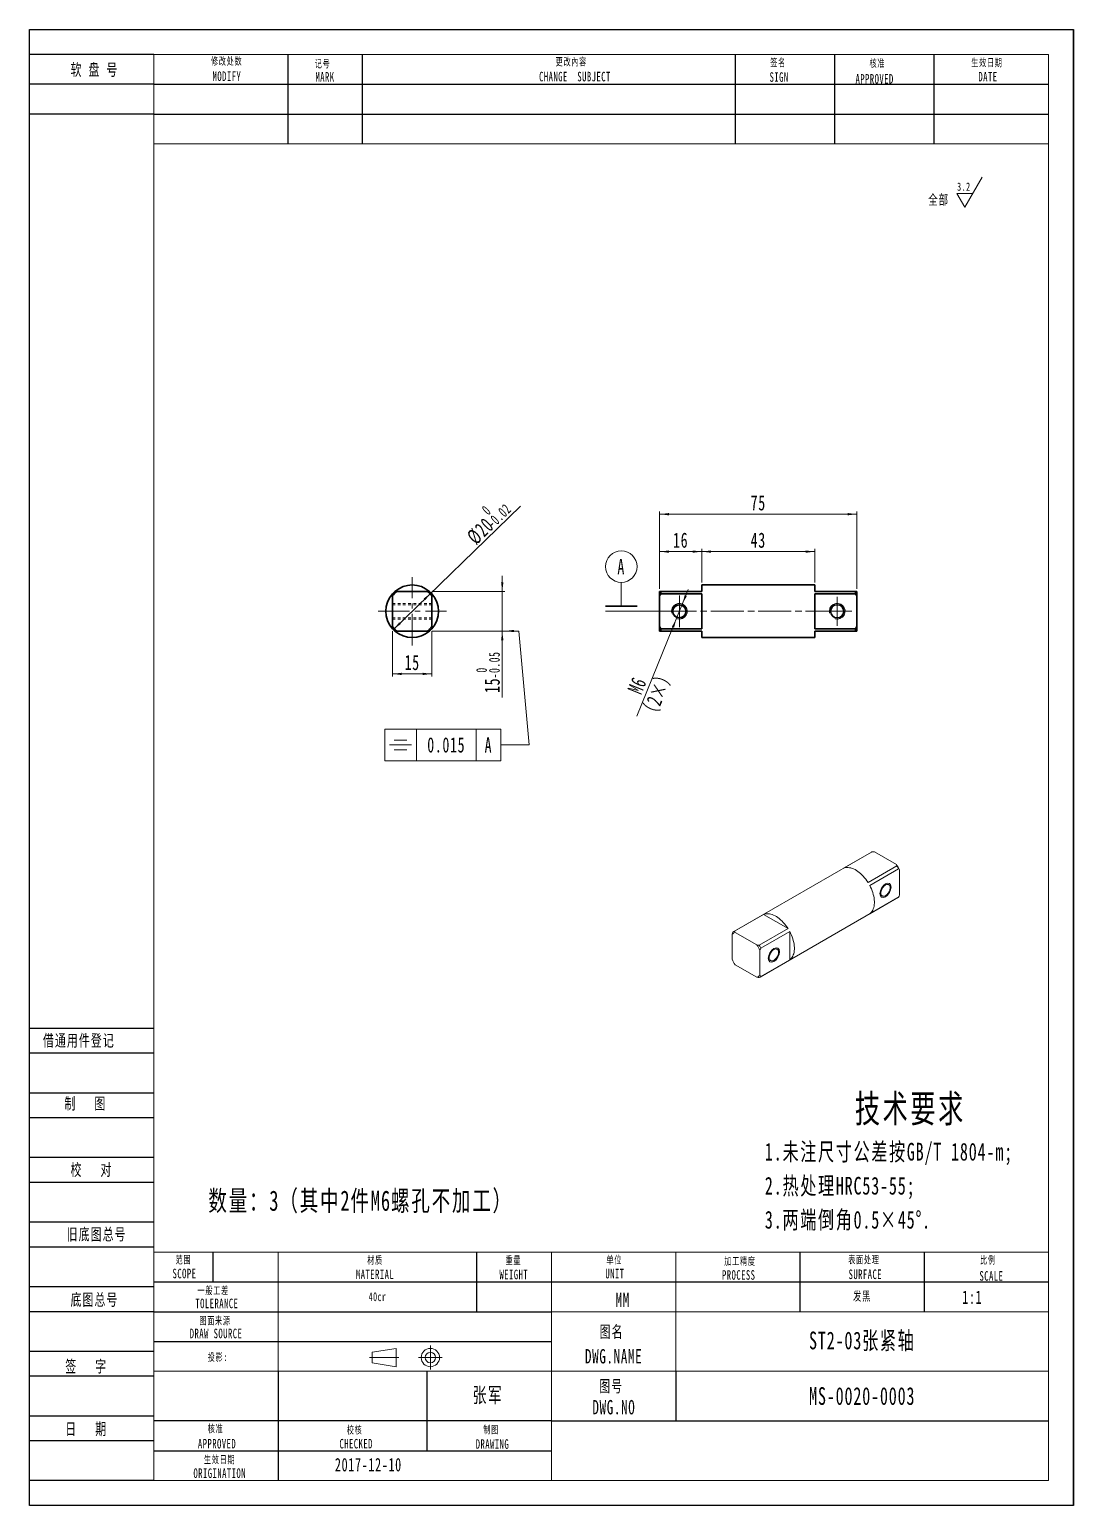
# Model space of a CAD drawing. Header units: millimetres. Extents: x 440 to 2654, y -10 to 563.
# Drawn here: x 440 to 836, y 0 to 561 of the extents above; entities that cross this region are included whole.
import ezdxf

# ---------------------------------------------------------------- set-up
doc = ezdxf.new("R2010")
doc.units = ezdxf.units.MM
doc.set_wipeout_variables(frame=1)
for name, pattern in [('AD_LTYPE3 0 mm', [16, 11, -1, 1, -1, 1, -1]), ('AD_LTYPE6 0 mm', [12, 1, -1, 1, -1, 1, -1, 1, -1, 1, -1, 1, -1]), ('点画线', [18, 12, -2, 2, -2]), ('虚线', [2, 1, -1])]:
    doc.linetypes.add(name, pattern=pattern)
doc.layers.get('0').update_dxf_attribs({"lineweight": 35})
for name, color, linetype, lineweight in [('ACAD0', 7, 'Continuous', 0), ('ACADA-定位3-标高', 171, 'Continuous', 0), ('ACADA-构件3-柱砼', 9, 'Continuous', 0), ('ACADA-构件8-屋面', 7, 'Continuous', 0), ('EB0', 7, 'Continuous', 35), ('中心线层', 1, '点画线', 18), ('尺寸线层', 3, 'Continuous', 18), ('虚线层', 6, '虚线', 18)]:
    doc.layers.add(name, color=color, linetype=linetype, lineweight=lineweight)
doc.styles.add('标准', font='', dxfattribs={"width": 0.667})
doc.styles.get('标准').set_extended_font_data('宋体')
doc.dimstyles.new('标准', dxfattribs={"dimtxt": 5.779688, "dimasz": 3.5, "dimexe": 1, "dimexo": 1, "dimgap": 1.209086, "dimtad": 1, "dimdsep": 46, "dimtxsty": '标准', "dimblk": '_CAXARROW', "dimcen": 0, "dimdle": 7, "dimazin": 2, "dimtfac": 0.707107, "dimtdec": 3, "dimtmove": 0, "dimatfit": 3, "dimfxl": 0, "dimfrac": 2, "dimtolj": 1, "dimarcsym": 0})

# ---------------------------------------------------------------- blocks, each defined once
blk = doc.blocks.new('*X3')
at = {"layer": '尺寸线层', "linetype": 'Continuous', "lineweight": 18}
for p, q in [((6.49, -1.41), (13.14, 10.09)), ((3.48, 3.82), (9.51, 3.82)), ((6.49, -1.41), (3.48, 3.82))]:
    blk.add_line(p, q, dxfattribs=at)
at = {"layer": '尺寸线层', "linetype": 'Continuous', "lineweight": 18, "line_spacing_factor": 1.15057, "style": '标准'}
for s, insert, char_height, width, attachment_point in [('\\T1.1;3.2', (8.68, 6.41), 3.116, 6.8178, 6), ('\\T1.1;全部', (-3.47, 1.27), 3.853, 17.1639, 5)]:
    blk.add_mtext(s, dxfattribs=dict(at, insert=insert, char_height=char_height, width=width, attachment_point=attachment_point))
blk = doc.blocks.new('*X8')
at = {"layer": 'EB0', "linetype": 'Continuous', "lineweight": 18}
for points in [[(687.71, 342.78), (688.62, 346.19), (689.43, 345.86)], [(685.46, 337.22), (683.74, 334.14), (684.55, 333.81)]]:
    blk.add_hatch(color=0, dxfattribs=at).paths.add_polyline_path(points, flags=0)
at = {"layer": 'EB0', "color": 0, "linetype": 'Continuous', "lineweight": 18}
blk.add_line((670.46, 300.2), (689.96, 348.34), dxfattribs=at)
at = {"layer": 'EB0', "color": 0, "linetype": 'Continuous', "lineweight": 18, "char_height": 5.78, "attachment_point": 5, "rotation": 67.9536, "line_spacing_factor": 1.15057, "style": '标准'}
for s, insert, width in [('\\T1.1;M6', (670.52, 311.82), 29.2367), ('\\T1.1;（2×）', (678.51, 308.58), 49.7411)]:
    blk.add_mtext(s, dxfattribs=dict(at, insert=insert, width=width))
blk = doc.blocks.new('_CAXARROW')
blk.add_hatch(color=0).paths.add_polyline_path([(0, 0), (-1, 0.125), (-1, -0.125)], flags=0)
blk = doc.blocks.new('*X10')
at = {"color": 0, "char_height": 5.7797, "attachment_point": 1, "rotation": 44.2395, "line_spacing_factor": 1.15057, "style": '标准'}
for s, insert, width in [('\\T1.1;{\\H0.707107x;0}', (611.05, 379.26), 20.9352), ('\\T1.1;{\\H0.707107x;-0.02}', (612.89, 374.23), 20.9352), ('\\T1.1;%%C20', (605.26, 369.17), 39.8415)]:
    blk.add_mtext(s, dxfattribs=dict(at, insert=insert, width=width))
blk = doc.blocks.new('*X9')
at = {"layer": '尺寸线层', "linetype": 'Continuous', "lineweight": 18}
for points in [[(592.18, 347.02), (589.97, 344.27), (589.36, 344.89)], [(577.85, 333.07), (580.66, 335.2), (580.05, 335.82)]]:
    blk.add_hatch(color=0, dxfattribs=at).paths.add_polyline_path(points, flags=0)
at = {"layer": '尺寸线层', "color": 0, "linetype": 'Continuous', "lineweight": 18}
blk.add_line((626.12, 380.07), (577.85, 333.07), dxfattribs=at)
blk.add_blockref('*X10', (0, 0), dxfattribs=at)
blk = doc.blocks.new('*X11')
at = {"layer": '尺寸线层', "linetype": 'Continuous', "lineweight": 18}
for points in [[(577.51, 316.23), (581.01, 316.67), (581.01, 315.8)], [(592.51, 316.23), (589.01, 316.67), (589.01, 315.8)]]:
    blk.add_hatch(color=0, dxfattribs=at).paths.add_polyline_path(points, flags=0)
at = {"layer": '尺寸线层', "color": 0, "linetype": 'Continuous', "lineweight": 18}
for p, q in [((577.51, 332.43), (577.51, 315.23)), ((592.51, 332.43), (592.51, 315.23)), ((577.51, 316.23), (592.51, 316.23))]:
    blk.add_line(p, q, dxfattribs=at)
at = {"layer": '尺寸线层', "color": 0, "linetype": 'Continuous', "lineweight": 18, "insert": (585.01, 320.54), "char_height": 5.78, "width": 8.1213, "attachment_point": 5, "line_spacing_factor": 1.15057, "style": '标准'}
blk.add_mtext('\\T1.1;15', dxfattribs=at)
blk = doc.blocks.new('*X13')
at = {"color": 0, "attachment_point": 1, "rotation": 90, "line_spacing_factor": 1.15057, "style": '标准'}
for s, insert, char_height, width in [('\\T1.1;{\\H0.707107x;-0.05}', (614.2, 314.52), 5.7797, 20.9352), ('\\T1.1;{\\H0.707107x;0}', (609.32, 316.71), 5.7797, 20.9352), ('\\T1.1;15', (612.5, 308.99), 5.78, 32.911)]:
    blk.add_mtext(s, dxfattribs=dict(at, insert=insert, char_height=char_height, width=width))
blk = doc.blocks.new('*X12')
at = {"layer": '尺寸线层', "linetype": 'Continuous', "lineweight": 18}
for points in [[(619.25, 347.54), (619.68, 351.04), (618.81, 351.04)], [(619.25, 332.54), (619.68, 329.04), (618.81, 329.04)]]:
    blk.add_hatch(color=0, dxfattribs=at).paths.add_polyline_path(points, flags=0)
at = {"layer": '尺寸线层', "color": 0, "linetype": 'Continuous', "lineweight": 18}
for p, q in [((619.25, 353.54), (619.25, 307.27)), ((592.63, 347.54), (620.25, 347.54)), ((592.63, 332.54), (620.25, 332.54))]:
    blk.add_line(p, q, dxfattribs=at)
blk.add_blockref('*X13', (0, 0), dxfattribs=at)
blk = doc.blocks.new('*X14')
at = {"layer": '尺寸线层', "linetype": 'Continuous', "lineweight": 18}
for points in [[(679.08, 376.96), (682.58, 377.4), (682.58, 376.53)], [(754.08, 376.96), (750.58, 377.4), (750.58, 376.53)]]:
    blk.add_hatch(color=0, dxfattribs=at).paths.add_polyline_path(points, flags=0)
at = {"layer": '尺寸线层', "color": 0, "linetype": 'Continuous', "lineweight": 18}
for p, q in [((679.08, 348.54), (679.08, 377.96)), ((679.08, 376.96), (754.08, 376.96)), ((754.08, 348.54), (754.08, 377.96))]:
    blk.add_line(p, q, dxfattribs=at)
at = {"layer": '尺寸线层', "color": 0, "linetype": 'Continuous', "lineweight": 18, "insert": (716.58, 381.27), "char_height": 5.78, "width": 8.1213, "attachment_point": 5, "line_spacing_factor": 1.15057, "style": '标准'}
blk.add_mtext('\\T1.1;75', dxfattribs=at)
blk = doc.blocks.new('*X15')
at = {"layer": '尺寸线层', "linetype": 'Continuous', "lineweight": 18}
for points in [[(695.08, 362.74), (698.58, 363.17), (698.58, 362.3)], [(738.08, 362.74), (734.58, 363.17), (734.58, 362.3)]]:
    blk.add_hatch(color=0, dxfattribs=at).paths.add_polyline_path(points, flags=0)
at = {"layer": '尺寸线层', "color": 0, "linetype": 'Continuous', "lineweight": 18}
for p, q in [((695.08, 351.04), (695.08, 363.74)), ((695.08, 362.74), (738.08, 362.74)), ((738.08, 351.04), (738.08, 363.74))]:
    blk.add_line(p, q, dxfattribs=at)
at = {"layer": '尺寸线层', "color": 0, "linetype": 'Continuous', "lineweight": 18, "insert": (716.58, 367.05), "char_height": 5.78, "width": 8.1213, "attachment_point": 5, "line_spacing_factor": 1.15057, "style": '标准'}
blk.add_mtext('\\T1.1;43', dxfattribs=at)
blk = doc.blocks.new('*X16')
at = {"layer": '尺寸线层', "linetype": 'Continuous', "lineweight": 18}
for points in [[(679.08, 362.74), (682.58, 363.17), (682.58, 362.3)], [(695.08, 362.74), (691.58, 363.17), (691.58, 362.3)]]:
    blk.add_hatch(color=0, dxfattribs=at).paths.add_polyline_path(points, flags=0)
at = {"layer": '尺寸线层', "color": 0, "linetype": 'Continuous', "lineweight": 18}
for p, q in [((679.08, 348.54), (679.08, 363.74)), ((679.08, 362.74), (695.08, 362.74)), ((695.08, 351.04), (695.08, 363.74))]:
    blk.add_line(p, q, dxfattribs=at)
at = {"layer": '尺寸线层', "color": 0, "linetype": 'Continuous', "lineweight": 18, "insert": (687.08, 367.05), "char_height": 5.78, "width": 8.1856, "attachment_point": 5, "line_spacing_factor": 1.15057, "style": '标准'}
blk.add_mtext('\\T1.1;16', dxfattribs=at)
blk = doc.blocks.new('*X48')
at = {"layer": '尺寸线层', "color": 0, "linetype": 'Continuous', "lineweight": 18}
for p, q in [((0, 2), (0, 11)), ((16.61, 0), (-6, 0))]:
    blk.add_line(p, q, dxfattribs=at)
at = {"layer": '尺寸线层', "color": 0, "linetype": 'Continuous', "lineweight": 35}
blk.add_line((-6, 2), (6, 2), dxfattribs=at)
at = {"layer": '尺寸线层', "color": 0, "linetype": 'Continuous', "lineweight": 18}
blk.add_circle((0, 17), 6, dxfattribs=at)
at = {"layer": '尺寸线层', "color": 0, "linetype": 'Continuous', "lineweight": 18, "insert": (0, 17), "char_height": 5.78, "width": 3.9514, "attachment_point": 5, "line_spacing_factor": 1.15057, "style": '标准'}
blk.add_mtext('\\T1.1;A', dxfattribs=at)
blk = doc.blocks.new('*X49')
at = {"layer": '尺寸线层', "linetype": 'Continuous', "lineweight": 18}
blk.add_hatch(color=0, dxfattribs=at).paths.add_polyline_path([(0, 0), (3.5, 0.44), (3.5, -0.44)], flags=0)
at = {"layer": '尺寸线层', "color": 0, "linetype": 'Continuous', "lineweight": 18}
for p, q in [((0, 0), (5.33, 0)), ((5.33, 0), (9.28, -43.35)), ((-45.64, -37.35), (-33.64, -37.35)), ((-45.64, -37.35), (-45.64, -49.35)), ((-33.64, -49.35), (-33.64, -37.35)), ((-33.64, -37.35), (-1.59, -37.35)), ((-10.94, -49.35), (-10.94, -37.35)), ((-1.59, -49.35), (-1.59, -37.35)), ((-43.84, -43.35), (-35.44, -43.35)), ((-42.04, -41.55), (-37.24, -41.55)), ((9.28, -43.35), (-1.59, -43.35)), ((-33.64, -49.35), (-45.64, -49.35)), ((-42.04, -45.15), (-37.24, -45.15)), ((-33.64, -49.35), (-1.59, -49.35))]:
    blk.add_line(p, q, dxfattribs=at)
at = {"layer": '尺寸线层', "color": 0, "linetype": 'Continuous', "lineweight": 18, "attachment_point": 5, "line_spacing_factor": 1.15057, "style": '标准'}
for s, insert, char_height, width in [('\\T1.1;0.015', (-22.29, -43.35), 5.7797, 21.6911), ('\\T1.1;A', (-6.26, -43.35), 5.78, 3.9514)]:
    blk.add_mtext(s, dxfattribs=dict(at, insert=insert, char_height=char_height, width=width))

msp = doc.modelspace()

# ---------------------------------------------------------------- linework, layer by layer
at = {"layer": 'ACAD0', "linetype": 'Continuous', "lineweight": 0}
for p, q in [((486.783, 9.449), (486.783, 551.825)), ((486.783, 551.825), (826.949, 551.825)), ((826.949, 551.825), (826.949, 9.449)), ((486.783, 517.809), (826.949, 517.809)), ((486.783, 96.38), (826.949, 96.38)), ((534.028, 51.025), (534.028, 96.38)), ((637.968, 9.449), (637.968, 96.38)), ((685.213, 51.025), (685.213, 96.38)), ((637.968, 73.703), (826.949, 73.703)), ((486.783, 51.025), (826.949, 51.025)), ((486.783, 9.449), (826.949, 9.449))]:
    msp.add_line(p, q, dxfattribs=at)
at = {"layer": 'ACAD0', "color": 7, "linetype": 'Continuous', "lineweight": 15}
for p, q in [((695.082, 350.044), (695.082, 347.544)), ((759.591, 248.466), (707.265, 218.259)), ((748.953, 242.302), (759.913, 248.63)), ((760.821, 248.514), (769.067, 243.753)), ((758.307, 236.902), (769.268, 243.229)), ((758.934, 235.818), (769.894, 242.145)), ((770.247, 241.709), (770.247, 232.187)), ((717.264, 200.938), (769.59, 231.145)), ((758.934, 225.016), (769.894, 231.343)), ((718.548, 224.75), (707.588, 218.422)), ((718.548, 224.75), (727.902, 219.35)), ((727.902, 219.35), (716.942, 213.022)), ((706.608, 207.695), (706.608, 217.217)), ((707.788, 217.899), (716.034, 213.138)), ((728.528, 218.265), (717.568, 211.938)), ((728.528, 218.265), (728.528, 207.463)), ((717.214, 211.094), (717.214, 201.572)), ((716.034, 200.89), (707.788, 205.65)), ((728.528, 207.463), (717.568, 201.136))]:
    msp.add_line(p, q, dxfattribs=at)
at = {"layer": 'ACAD0', "color": 7, "linetype": 'AD_LTYPE6 0 mm', "lineweight": 0}
for p, q in [((577.512, 342.996), (577.512, 336.996)), ((577.512, 342.891), (577.512, 336.891))]:
    msp.add_line(p, q, dxfattribs=at)
at = {"layer": 'ACAD0', "color": 7, "linetype": 'Continuous', "lineweight": 15}
for points in [[(758.307, 236.902), (757.891, 237.536), (757.45, 238.145), (756.986, 238.728), (756.504, 239.281), (756.004, 239.8), (755.491, 240.282), (754.967, 240.725), (754.436, 241.126), (753.899, 241.483), (753.362, 241.793), (752.825, 242.055), (752.294, 242.268), (751.77, 242.43), (751.257, 242.54), (750.757, 242.598), (750.275, 242.603), (749.811, 242.555), (749.37, 242.455), (748.953, 242.302)], [(758.934, 225.016), (759.274, 225.301), (759.581, 225.633), (759.854, 226.01), (760.091, 226.431), (760.291, 226.892), (760.452, 227.391), (760.574, 227.926), (760.655, 228.493), (760.696, 229.089), (760.696, 229.71), (760.655, 230.353), (760.574, 231.014), (760.452, 231.689), (760.291, 232.374), (760.091, 233.066), (759.854, 233.761), (759.581, 234.453), (759.274, 235.14), (758.934, 235.818)], [(766.712, 234.95), (766.692, 235.243), (766.633, 235.506), (766.537, 235.734), (766.405, 235.922), (766.24, 236.066), (766.046, 236.162), (765.828, 236.207), (765.59, 236.202), (765.337, 236.147), (765.076, 236.041), (764.812, 235.889), (764.551, 235.692), (764.298, 235.457), (764.06, 235.187), (763.842, 234.889), (763.648, 234.57), (763.484, 234.236), (763.351, 233.896), (763.255, 233.556), (763.196, 233.224), (763.176, 232.909), (763.196, 232.616), (763.255, 232.352), (763.351, 232.124), (763.484, 231.936), (763.648, 231.793), (763.842, 231.697), (764.06, 231.651), (764.298, 231.656), (764.551, 231.712), (764.812, 231.817), (765.076, 231.97), (765.337, 232.166), (765.59, 232.402), (765.828, 232.672), (766.046, 232.97), (766.24, 233.289), (766.405, 233.623), (766.537, 233.963), (766.633, 234.303), (766.692, 234.634), (766.712, 234.95)], [(727.902, 219.35), (727.485, 219.983), (727.044, 220.593), (726.581, 221.175), (726.098, 221.728), (725.599, 222.247), (725.085, 222.729), (724.562, 223.172), (724.03, 223.573), (723.494, 223.93), (722.956, 224.24), (722.42, 224.503), (721.888, 224.715), (721.364, 224.877), (720.851, 224.987), (720.352, 225.045), (719.869, 225.05), (719.406, 225.002), (718.964, 224.902), (718.548, 224.75)], [(728.528, 207.463), (728.868, 207.748), (729.176, 208.08), (729.449, 208.457), (729.686, 208.878), (729.886, 209.339), (730.047, 209.839), (730.168, 210.373), (730.25, 210.94), (730.291, 211.536), (730.291, 212.157), (730.25, 212.8), (730.168, 213.461), (730.047, 214.136), (729.886, 214.821), (729.686, 215.513), (729.449, 216.208), (729.176, 216.9), (728.868, 217.587), (728.528, 218.265)], [(724.285, 210.372), (724.266, 210.665), (724.207, 210.928), (724.11, 211.157), (723.978, 211.345), (723.814, 211.488), (723.62, 211.584), (723.402, 211.63), (723.164, 211.624), (722.911, 211.569), (722.65, 211.463), (722.386, 211.311), (722.124, 211.114), (721.872, 210.879), (721.634, 210.609), (721.416, 210.311), (721.222, 209.992), (721.057, 209.658), (720.925, 209.318), (720.828, 208.978), (720.77, 208.647), (720.75, 208.331), (720.77, 208.038), (720.828, 207.775), (720.925, 207.546), (721.057, 207.358), (721.222, 207.215), (721.416, 207.119), (721.634, 207.073), (721.872, 207.078), (722.124, 207.134), (722.386, 207.239), (722.65, 207.392), (722.911, 207.588), (723.164, 207.824), (723.402, 208.094), (723.62, 208.392), (723.814, 208.711), (723.978, 209.045), (724.11, 209.385), (724.207, 209.725), (724.266, 210.056), (724.285, 210.372)]]:
    msp.add_lwpolyline(points, dxfattribs=at)
at = {"layer": 'ACAD0', "color": 7, "linetype": 'Continuous', "lineweight": 0}
for points in [[(767.065, 235.154), (766.904, 234.123), (766.444, 233.063), (765.756, 232.135), (764.944, 231.48), (764.132, 231.198), (763.444, 231.331), (762.984, 231.861), (762.823, 232.705), (762.984, 233.735), (763.444, 234.796), (764.132, 235.724), (764.944, 236.379), (765.756, 236.661), (766.444, 236.527), (766.904, 235.998), (767.065, 235.154)], [(724.639, 210.576), (724.478, 209.545), (724.018, 208.485), (723.33, 207.557), (722.518, 206.902), (721.706, 206.62), (721.018, 206.753), (720.558, 207.283), (720.396, 208.127), (720.558, 209.157), (721.018, 210.218), (721.706, 211.146), (722.518, 211.801), (723.33, 212.083), (724.018, 211.949), (724.478, 211.42), (724.639, 210.576)]]:
    msp.add_lwpolyline(points, dxfattribs=at)
at = {"layer": 'ACAD0', "color": 7, "linetype": 'Continuous', "lineweight": 15}
msp.add_circle((746.582, 340.091), 2.5, dxfattribs=at)
at = {"layer": 'ACAD0', "color": 7, "linetype": 'Continuous', "lineweight": 0}
for centre in [(686.582, 340.046), (746.582, 340.041)]:
    msp.add_arc(centre, 3, 255, 195, dxfattribs=at)
at = {"layer": 'ACAD0', "color": 7, "linetype": 'Continuous', "lineweight": 15}
for centre, radius, start, end in [((761.263, 245.569), 3.345, 113.79583, 119.99253), ((755.488, 234.551), 16.404, 25.87427, 34.12573), ((754.603, 234.04), 17.306, 27.9263, 32.0737), ((767.918, 234.042), 3.345, 300.00151, 306.21547), ((708.759, 214.854), 3.196, 107.69296, 132.31779), ((708.936, 215.365), 3.341, 113.79308, 126.21767), ((721.367, 214.853), 16.404, 205.87427, 214.12573), ((702.455, 203.935), 16.404, 25.87427, 34.12573), ((702.277, 203.833), 17.306, 27.9263, 32.0737), ((715.063, 203.934), 3.196, 287.69296, 312.31779), ((715.594, 203.832), 3.341, 293.79308, 306.21767)]:
    msp.add_arc(centre, radius, start, end, dxfattribs=at)
for points in [[(760.821, 248.514), (760.52, 248.555), (760.217, 248.594), (759.913, 248.63)], [(769.268, 243.229), (769.206, 243.405), (769.139, 243.579), (769.067, 243.753)], [(770.247, 241.709), (770.133, 241.859), (770.015, 242.004), (769.894, 242.145)], [(769.894, 231.343), (770.015, 231.624), (770.133, 231.905), (770.247, 232.187)], [(706.608, 217.217), (706.722, 217.499), (706.84, 217.78), (706.961, 218.061)], [(707.588, 218.422), (707.649, 218.247), (707.716, 218.072), (707.788, 217.899)], [(716.034, 213.138), (716.336, 213.096), (716.638, 213.058), (716.942, 213.022)], [(717.568, 211.938), (717.447, 211.657), (717.329, 211.376), (717.214, 211.094)], [(716.942, 200.774), (716.638, 200.81), (716.336, 200.848), (716.034, 200.89)], [(717.214, 201.572), (717.329, 201.422), (717.447, 201.277), (717.568, 201.136)]]:
    msp.add_open_spline(points, degree=3, dxfattribs=at)
at = {"layer": 'ACADA-构件3-柱砼', "linetype": 'ByBlock', "lineweight": -2, "ltscale": 0.2}
for p, q in [((439.538, 0), (439.538, 561.274)), ((439.538, 561.274), (836.398, 561.274)), ((836.398, 0), (836.398, 561.274)), ((836.398, 561.274), (836.398, 0)), ((486.783, 551.825), (439.538, 551.825)), ((537.808, 517.809), (537.808, 551.825)), ((566.155, 517.809), (566.155, 551.825)), ((707.891, 517.809), (707.891, 551.825)), ((745.687, 517.809), (745.687, 551.825)), ((783.484, 517.809), (783.484, 551.825)), ((486.783, 540.486), (439.538, 540.486)), ((486.783, 540.486), (826.949, 540.486)), ((486.783, 529.148), (439.538, 529.148)), ((486.783, 529.148), (826.949, 529.148)), ((486.783, 181.422), (439.538, 181.422)), ((486.783, 171.973), (439.538, 171.973)), ((486.783, 156.854), (439.538, 156.854)), ((486.783, 147.405), (439.538, 147.405)), ((486.783, 132.287), (439.538, 132.287)), ((486.783, 122.838), (439.538, 122.838)), ((486.783, 107.719), (439.538, 107.719)), ((486.783, 98.27), (439.538, 98.27)), ((509.199, 96.401), (509.199, 85.042)), ((609.621, 73.703), (609.621, 96.38)), ((732.459, 73.703), (732.459, 96.38)), ((779.704, 73.703), (779.704, 96.38)), ((486.783, 85.042), (826.949, 85.042)), ((486.783, 83.152), (439.538, 83.152)), ((486.783, 73.703), (439.538, 73.703)), ((486.783, 73.703), (637.968, 73.703)), ((486.783, 62.364), (637.968, 62.364)), ((486.783, 58.584), (439.538, 58.584)), ((534.028, 51.025), (534.028, 9.449)), ((590.723, 20.788), (590.723, 51.025)), ((685.213, 51.025), (685.213, 32.127)), ((486.783, 49.135), (439.538, 49.135)), ((486.783, 34.017), (439.538, 34.017)), ((637.968, 32.127), (486.783, 32.127)), ((637.968, 32.127), (826.949, 32.127)), ((486.783, 24.568), (439.538, 24.568)), ((486.783, 20.788), (637.968, 20.788)), ((486.783, 9.449), (439.538, 9.449)), ((836.398, 0), (439.538, 0))]:
    msp.add_line(p, q, dxfattribs=at)
at = {"layer": 'ACADA-构件8-屋面', "linetype": 'Continuous', "lineweight": 18}
for p, q in [((568.745, 56.261), (579.973, 56.261)), ((569.807, 58.243), (578.911, 59.748)), ((569.807, 58.243), (569.807, 54.28)), ((578.911, 59.748), (578.911, 52.775)), ((587.365, 56.261), (596.462, 56.261)), ((591.913, 51.713), (591.913, 60.81)), ((569.807, 54.28), (578.911, 52.775))]:
    msp.add_line(p, q, dxfattribs=at)
for radius in [3.487, 1.981]:
    msp.add_circle((591.913, 56.261), radius, dxfattribs=at)
at = {"layer": 'EB0'}
for p, q in [((695.082, 350.044), (695.082, 347.544)), ((738.082, 350.044), (695.082, 350.044)), ((738.082, 350.044), (738.082, 347.544)), ((577.512, 346.658), (577.512, 345.875)), ((577.512, 334.213), (577.512, 345.875)), ((579.182, 347.544), (590.843, 347.544)), ((592.512, 346.658), (592.512, 345.875)), ((592.512, 345.875), (592.512, 334.213)), ((679.082, 345.875), (679.082, 347.544)), ((679.082, 334.213), (679.082, 345.875)), ((679.582, 347.544), (679.582, 346.658)), ((695.082, 347.544), (679.582, 347.544)), ((695.082, 346.658), (679.582, 346.658)), ((695.082, 346.658), (695.082, 333.43)), ((738.082, 347.544), (753.582, 347.544)), ((738.082, 346.658), (738.082, 333.43)), ((738.082, 346.658), (753.582, 346.658)), ((753.582, 346.658), (753.582, 347.544)), ((754.082, 347.544), (754.082, 345.875)), ((754.082, 334.213), (754.082, 345.875)), ((577.512, 334.213), (577.512, 333.43)), ((590.843, 332.544), (579.182, 332.544)), ((592.512, 334.213), (592.512, 333.43)), ((679.082, 332.544), (679.082, 334.213)), ((695.082, 333.43), (679.582, 333.43)), ((679.582, 333.43), (679.582, 332.544)), ((695.082, 332.544), (679.582, 332.544)), ((695.082, 332.544), (695.082, 330.044)), ((738.082, 333.43), (753.582, 333.43)), ((738.082, 332.544), (738.082, 330.044)), ((738.082, 332.544), (753.582, 332.544)), ((753.582, 332.544), (753.582, 333.43)), ((754.082, 334.213), (754.082, 332.544)), ((695.082, 330.044), (738.082, 330.044))]:
    msp.add_line(p, q, dxfattribs=at)
for centre in [(686.582, 340.046), (686.582, 339.996), (746.582, 340.041)]:
    msp.add_circle(centre, 2.5, dxfattribs=at)
for radius, start, end in [(10, 48.59038, 131.40962), (10, 138.59038, 221.40962), (10, 131.40962, 138.59038), (9.5, 127.86365, 142.13635), (9.5, 37.86365, 52.13635), (10, 41.40962, 48.59038), (10, 318.59038, 41.40962), (9.5, 217.86365, 232.13635), (10, 221.40962, 228.59038), (10, 228.59038, 311.40962), (9.5, 307.86365, 322.13635), (10, 311.40962, 318.59038)]:
    msp.add_arc((585.012, 340.044), radius, start, end, dxfattribs=at)
for points in [[(578.398, 347.544), (578.656, 347.544), (578.917, 347.544), (579.182, 347.544)], [(590.843, 347.544), (591.107, 347.544), (591.368, 347.544), (591.627, 347.544)], [(679.082, 347.544), (679.244, 347.544), (679.411, 347.544), (679.582, 347.544)], [(679.582, 346.658), (679.411, 346.4), (679.244, 346.139), (679.082, 345.875)], [(753.582, 347.544), (753.753, 347.544), (753.92, 347.544), (754.082, 347.544)], [(754.082, 345.875), (753.92, 346.139), (753.753, 346.4), (753.582, 346.658)], [(579.182, 332.544), (578.917, 332.544), (578.656, 332.544), (578.398, 332.544)], [(591.627, 332.544), (591.368, 332.544), (591.107, 332.544), (590.843, 332.544)], [(679.082, 334.213), (679.244, 333.949), (679.411, 333.688), (679.582, 333.43)], [(679.582, 332.544), (679.411, 332.544), (679.244, 332.544), (679.082, 332.544)], [(753.582, 333.43), (753.753, 333.688), (753.92, 333.949), (754.082, 334.213)], [(754.082, 332.544), (753.92, 332.544), (753.753, 332.544), (753.582, 332.544)]]:
    msp.add_open_spline(points, degree=3, dxfattribs=at)
at = {"layer": '中心线层', "linetype": '点画线', "lineweight": 18}
for p, q in [((585.012, 327.044), (585.012, 353.044)), ((686.582, 334.046), (686.582, 346.046)), ((686.582, 334.546), (686.582, 345.546)), ((746.582, 334.541), (746.582, 345.541)), ((572.012, 340.044), (598.012, 340.044)), ((680.582, 340.046), (752.082, 340.046)), ((681.082, 340.046), (741.082, 340.046)), ((741.082, 340.041), (752.082, 340.041))]:
    msp.add_line(p, q, dxfattribs=at)
at = {"layer": '虚线层', "color": 6, "linetype": '虚线', "lineweight": 18}
for p, q in [((577.512, 343.044), (592.512, 343.044)), ((577.512, 342.544), (592.512, 342.544)), ((577.512, 337.544), (592.512, 337.544)), ((577.512, 337.044), (592.512, 337.044))]:
    msp.add_line(p, q, dxfattribs=at)

# ---------------------------------------------------------------- block references
at = {"layer": 'ACAD0'}
msp.add_blockref('*X3', (788.61, 495.092), dxfattribs=at)

# ---------------------------------------------------------------- texts
at = {"layer": 'ACADA-定位3-标高', "linetype": 'Continuous', "lineweight": 18, "line_spacing_factor": 1.15057, "style": '标准'}
for s, insert, char_height, width, attachment_point in [('\\T1.1;数量：3（其中2件M6螺孔不加工）  ', (507.519, 111.052), 7.71492, 173.4495, 7), ('\\T1.1;ST2-03张紧轴', (756.081, 62.364), 6.74297, 141.73595, 5), ('\\T1.1;MS-0020-0003', (756.081, 41.576), 6.74297, 141.73595, 5), ('\\T1.1;2017-12-10', (555.617, 12.895), 5.09884, 39.173, 7)]:
    msp.add_mtext(s, dxfattribs=dict(at, insert=insert, char_height=char_height, width=width, attachment_point=attachment_point))
at = {"layer": 'ACADA-定位3-标高', "linetype": 'AD_LTYPE3 0 mm', "lineweight": 0, "insert": (794.123, 76.59), "char_height": 5.0972, "width": 10.86809, "attachment_point": 7, "line_spacing_factor": 1.15057, "style": '标准'}
msp.add_mtext('\\T1.1;1:1', dxfattribs=at)
at = {"layer": 'ACADA-构件8-屋面', "linetype": 'Continuous', "lineweight": 18, "line_spacing_factor": 1.15057, "style": '标准'}
for s, insert, char_height, width, attachment_point in [('\\T1.1;修改处数', (514.464, 549.114), 2.9127, 20.72747, 5), ('\\T1.1;记号', (550.941, 548.116), 2.9127, 14.51074, 5), ('\\T1.1;更改內容', (645.511, 548.856), 2.9127, 39.39579, 5), ('\\T1.1;签名', (724.107, 548.521), 2.9127, 14.51074, 5), ('\\T1.1;核准', (761.835, 548.266), 2.9127, 18.65925, 5), ('\\T1.1;生效日期', (803.514, 548.518), 2.9127, 16.57895, 5), ('\\T1.1;软 盘 号', (455.121, 548.285), 4.55105, 24.99156, 1), ('\\T1.1;MODIFY', (514.567, 543.49), 3.64084, 16.59104, 5), ('\\T1.1;MARK', (551.85, 543.267), 3.6408, 12.44253, 5), ('\\T1.1;CHANGE  SUBJECT', (646.866, 543.344), 3.64084, 35.25937, 5), ('\\T1.1;SIGN', (724.492, 543.177), 3.6408, 12.44253, 5), ('\\T1.1;DATE', (803.881, 543.344), 3.6408, 12.44253, 5), ('\\T1.1;APPROVED', (760.801, 542.467), 3.64084, 16.59104, 5), ('\\T1.1;借通用件登记', (444.634, 179.11), 4.55105, 42.94074, 1), ('\\T1.1;制   图', (452.829, 155.128), 4.55105, 24.99156, 1), ('\\T1.1;校   对', (455.121, 129.942), 4.55105, 24.99156, 1), ('\\T1.1;旧底图总号', (453.656, 105.419), 4.55105, 71.28793, 1), ('\\T1.1;SCOPE', (498.434, 88.179), 3.64084, 10.49631, 5), ('\\T1.1;范围', (498.04, 93.271), 2.9127, 9.1903, 5), ('\\T1.1;材质', (570.882, 93.143), 2.9127, 15.00191, 5), ('\\T1.1;重量', (623.462, 93.156), 2.9127, 16.93912, 5), ('\\T1.1;UNIT', (662.068, 88.156), 3.6408, 11.00889, 5), ('\\T1.1;单位', (661.846, 93.24), 2.9127, 13.06471, 5), ('\\T1.1;加工精度', (709.613, 92.758), 2.9127, 18.38439, 5), ('\\T1.1;表面处理', (756.749, 93.309), 2.9127, 18.38439, 5), ('\\T1.1;比例', (803.85, 93.184), 2.9127, 16.69126, 5), ('\\T1.1;MATERIAL', (570.89, 87.895), 3.64084, 15.39209, 5), ('\\T1.1;WEIGHT', (623.638, 87.823), 3.64084, 15.29033, 5), ('\\T1.1;PROCESS', (709.133, 87.631), 3.64084, 14.67599, 5), ('\\T1.1;SURFACE', (757.261, 87.889), 3.64084, 14.57424, 5), ('\\T1.1;SCALE', (805.194, 87.266), 3.64084, 15.13391, 5), ('\\T1.1;底图总号', (455.121, 80.562), 4.5511, 24.99156, 1), ('\\T1.1;TOLERANCE', (510.746, 76.814), 3.64084, 18.44864, 5), ('\\T1.1;一般工差', (509.36, 81.591), 2.9127, 20.32159, 5), ('\\T1.1;   MM', (660.954, 78.184), 5.46126, 22.34339, 5), ('\\T1.1;图面来源', (510.051, 70.151), 2.9127, 24.196, 5), ('\\T1.1;图名', (660.822, 65.83), 4.5511, 13.78546, 5), ('\\T1.1;投影:', (511.111, 56.283), 2.9127, 108.913, 5), ('\\T1.1;签   字', (453.14, 55.194), 4.55105, 24.99156, 1), ('\\T1.1;张军', (613.752, 41.665), 5.772, 75.59251, 5), ('\\T1.1;图号', (660.69, 45.122), 4.5511, 22.50287, 5), ('\\T1.1;日   期', (453.14, 31.382), 4.55105, 24.99156, 1), ('\\T1.1;核准', (510.269, 29.074), 2.9127, 16.93912, 5), ('\\T1.1;校核', (563.119, 28.576), 2.9127, 15.00191, 5), ('\\T1.1;制图', (614.993, 28.702), 2.9127, 18.87632, 5), ('\\T1.1;APPROVED', (510.809, 23.463), 3.64084, 17.02023, 5), ('\\T1.1;CHECKED', (563.706, 23.463), 3.64084, 14.67599, 5), ('\\T1.1;DRAWING', (615.506, 23.338), 3.64084, 14.1672, 5), ('\\T1.1;生效日期', (511.803, 17.29), 2.9127, 24.196, 5), ('\\T1.1;ORIGINATION', (511.839, 12.239), 3.64084, 20.5743, 5)]:
    msp.add_mtext(s, dxfattribs=dict(at, insert=insert, char_height=char_height, width=width, attachment_point=attachment_point))
at = {"layer": '尺寸线层', "linetype": 'Continuous', "lineweight": 18, "line_spacing_factor": 1.15057, "style": '标准'}
for s, insert, char_height, width, attachment_point in [('\\T1.1;技术要求', (753.293, 156.197), 10.5373, 72.72313, 1), ('\\T1.1;1.未注尺寸公差按GB/T 1804-m;\\P2.热处理HRC53-55;\\P3.两端倒角0.5×45%%D.', (719.063, 137.908), 6.74297, 128.95196, 1), ('\\T1.1;40cr', (571.825, 79.372), 3.3715, 75.59251, 5), ('\\T1.1;发黑', (756.081, 79.372), 3.3715, 47.24532, 5), ('\\T1.1;DRAW SOURCE', (510.422, 65.389), 3.64084, 47.21285, 5), ('\\T1.1;DWG.NAME', (661.591, 56.694), 5.46126, 47.24532, 5), ('\\T1.1;DWG.NO', (661.689, 37.33), 5.46126, 47.44838, 5)]:
    msp.add_mtext(s, dxfattribs=dict(at, insert=insert, char_height=char_height, width=width, attachment_point=attachment_point))

# ---------------------------------------------------------------- dimensions: what is measured, and where the dimension line sits
at = {"layer": '尺寸线层'}
dim = msp.add_diameter_dim_2p(p1=(577.848, 333.067), p2=(592.177, 347.02), dimstyle='标准', override={"dimpost": '%%C<>', "dimsah": 1, "dimtol": 1, "dimtp": 0, "dimtm": 0.02, "dimtmove": 2, "dimtfill": 1, "dimtzin": 8}, dxfattribs=at)
dim.commit()
dim.dimension.update_dxf_attribs({"geometry": '*X9', "text_midpoint": (617.038, 371.23), "dimtype": 163})
for base, p1, p2, picture, middle in [((754.082, 376.964), (679.082, 347.544), (754.082, 347.544), '*X14', (716.582, 376.964)), ((695.082, 362.737), (679.082, 347.544), (695.082, 350.044), '*X16', (687.082, 362.737)), ((738.082, 362.737), (695.082, 350.044), (738.082, 350.044), '*X15', (716.582, 362.737)), ((592.512, 316.234), (577.512, 333.43), (592.512, 333.43), '*X11', (585.012, 316.234))]:
    dim = msp.add_linear_dim(base=base, p1=p1, p2=p2, dimstyle='标准', override={"dimsah": 1, "dimtfill": 1, "dimtzin": 8}, dxfattribs=at)
    dim.commit()
    dim.dimension.update_dxf_attribs({"geometry": picture, "text_midpoint": middle})
dim = msp.add_linear_dim(base=(619.246, 332.544), p1=(591.627, 347.544), p2=(591.627, 332.544), angle=90, dimstyle='标准', override={"dimsah": 1, "dimtol": 1, "dimtp": 0, "dimtm": 0.05, "dimtfill": 1, "dimtzin": 8}, dxfattribs=at)
dim.commit()
dim.dimension.update_dxf_attribs({"geometry": '*X12', "text_midpoint": (619.246, 316.908)})
dim = msp.add_diameter_dim_2p(p1=(687.708, 342.777), p2=(685.456, 337.216), text='M6\\X（2×）', dimstyle='标准', override={"dimpost": '%%C<>', "dimsah": 1, "dimtmove": 2, "dimtfill": 1}, dxfattribs=at)
dim.commit()
dim.dimension.update_dxf_attribs({"geometry": '*X8', "text_midpoint": (674.516, 310.202), "dimtype": 163})

# ---------------------------------------------------------------- wipeouts: each hides what was drawn before it
msp.add_wipeout([(618.652, 283.196), (618.652, 289.196), (618.652, 289.196), (618.652, 295.196), (618.652, 295.196), (609.311, 295.196), (609.311, 295.196), (586.604, 295.196), (586.604, 295.196), (574.604, 295.196), (574.604, 295.196), (574.604, 283.196), (574.604, 283.196), (586.604, 283.196), (586.604, 283.196), (609.311, 283.196), (609.311, 283.196)]).dxf.layer = '尺寸线层'

# ---------------------------------------------------------------- next in the draw order: block references
msp.add_blockref('*X49', (620.246, 332.544), dxfattribs=at)

# ---------------------------------------------------------------- next in the draw order: wipeouts: each hides what was drawn before it
msp.add_wipeout([(670.472, 357.046), (670.34, 358.294), (669.953, 359.487), (669.326, 360.573), (668.486, 361.505), (667.472, 362.243), (666.326, 362.753), (665.099, 363.014), (663.844, 363.014), (662.617, 362.753), (661.472, 362.243), (660.457, 361.505), (659.617, 360.573), (658.99, 359.487), (658.603, 358.294), (658.472, 357.046), (658.603, 355.799), (658.99, 354.606), (659.617, 353.52), (660.457, 352.588), (661.472, 351.85), (662.617, 351.34), (663.844, 351.079), (665.099, 351.079), (666.326, 351.34), (667.472, 351.85), (668.486, 352.588), (669.326, 353.52), (669.953, 354.606), (670.34, 355.799)]).dxf.layer = '尺寸线层'

# ---------------------------------------------------------------- next in the draw order: block references
msp.add_blockref('*X48', (664.472, 340.046), dxfattribs=at)

doc.saveas('drawing.dxf')
